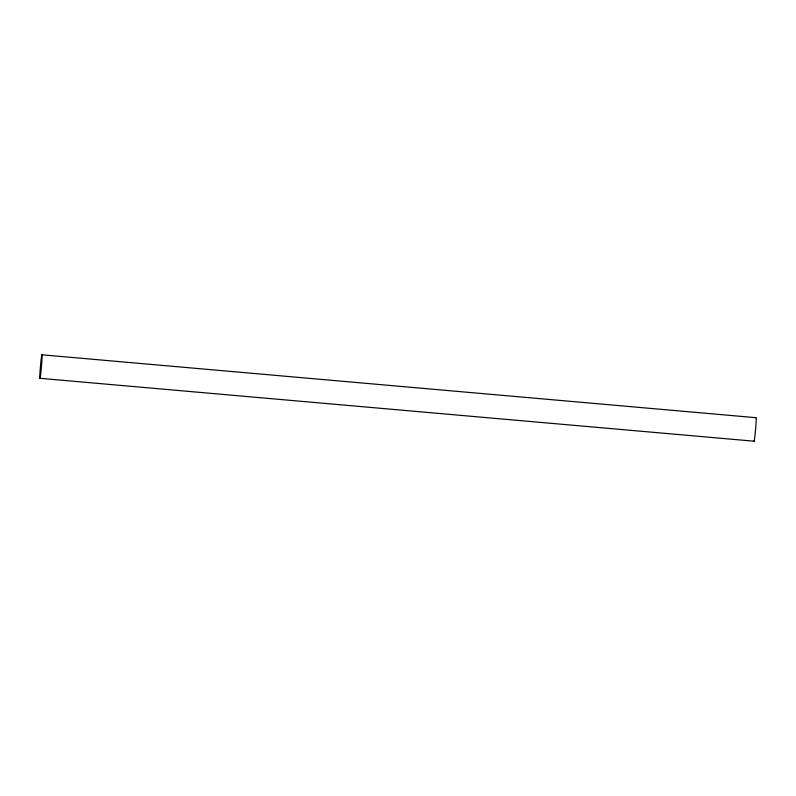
<?xml version="1.0" encoding="UTF-8"?>
<svg xmlns="http://www.w3.org/2000/svg" width="796" height="796" viewBox="0 0 796 796"><rect width="100%" height="100%" fill="white"/><g stroke="black" fill="none" stroke-linecap="round" stroke-linejoin="round"><path stroke-width="1.19" d="M41.899 354.797L756.001 417.691A11.96 0.507 -85 0 1 755.523 429.88A11.96 0.507 -85 0 1 753.912 441.034M39.999 378.309L754.101 441.203M40.596 374.727A11.96 0.507 -85 0 0 42.088 354.966A11.96 0.507 -85 0 0 40.158 369.971A11.96 0.507 -85 0 0 40.596 374.727"/></g></svg>
